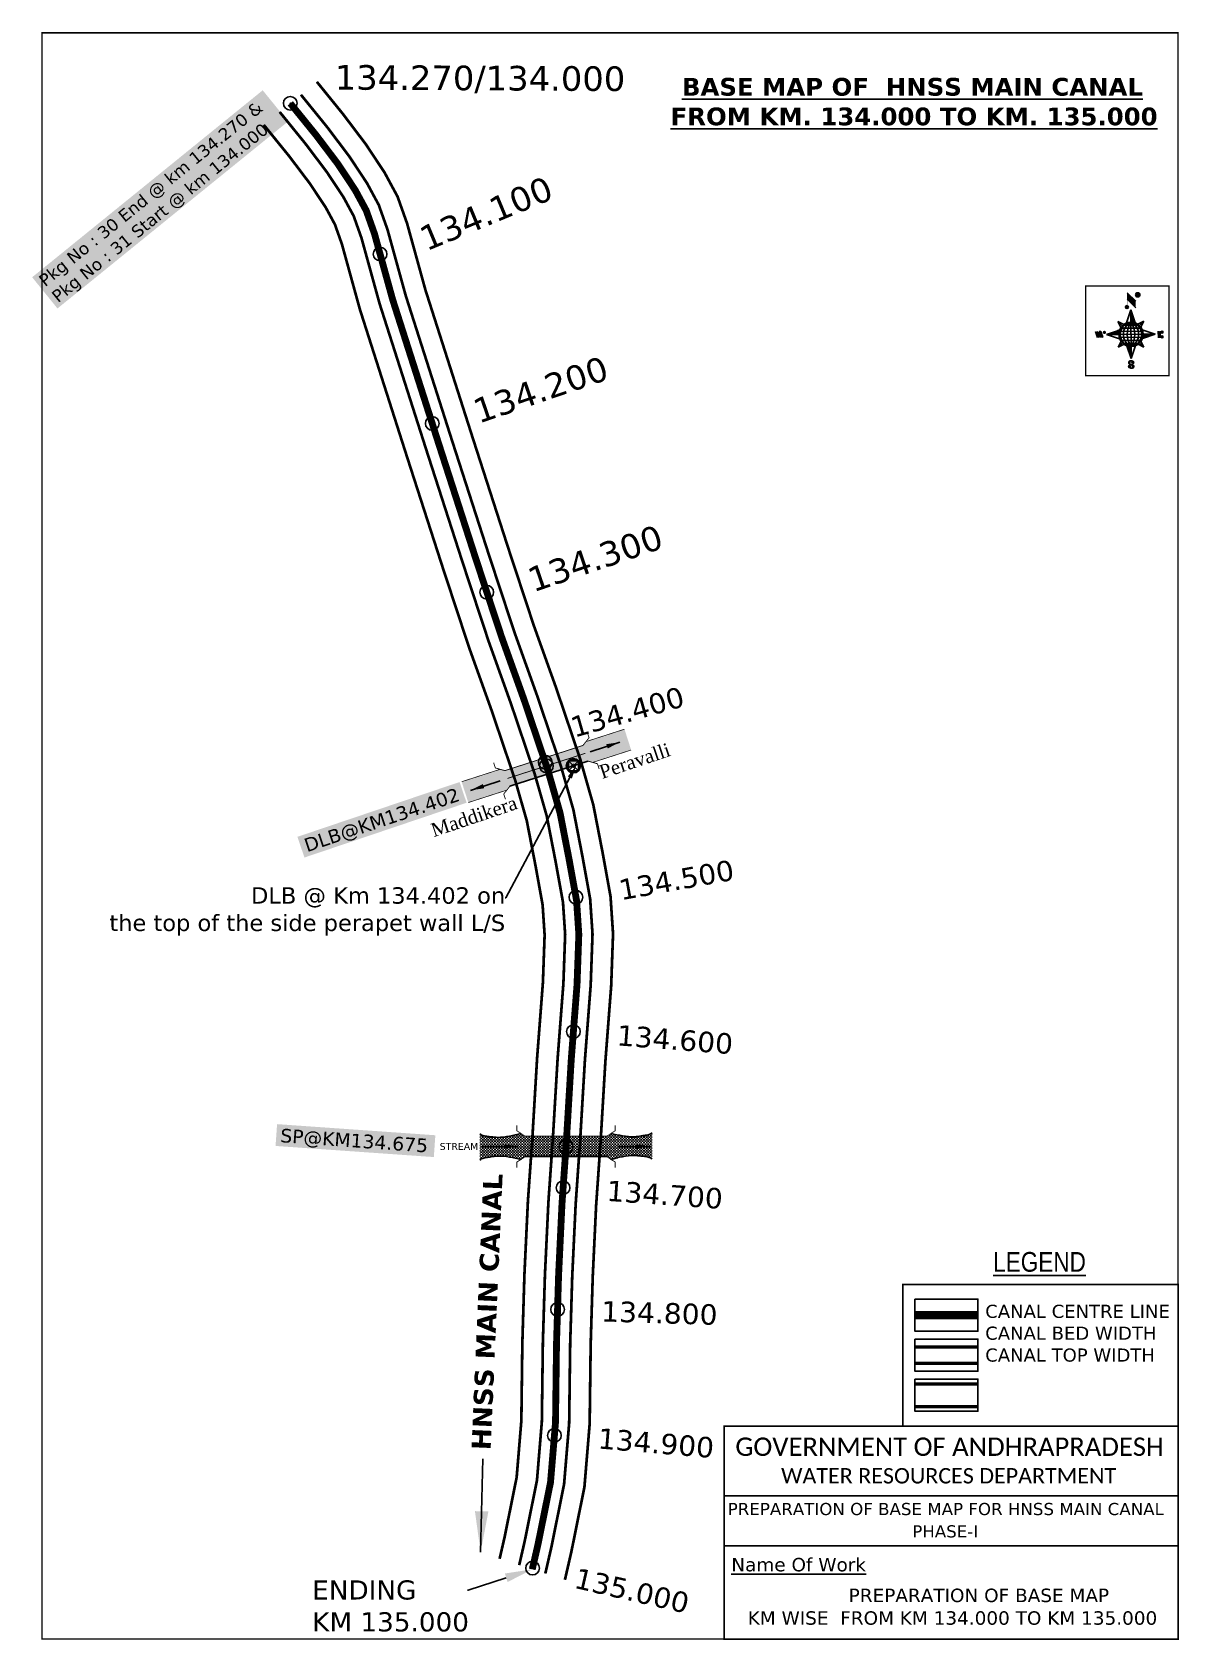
# Model space of a CAD drawing. Header units: inches. Extents: x 765613 to 766452, y 1690442 to 1691619.
import ezdxf
from ezdxf import colors
from ezdxf.entities.mleader import LeaderData, LeaderLine
from ezdxf.enums import TextEntityAlignment as Align
from ezdxf.math import Vec2, Vec3

# ---------------------------------------------------------------- set-up
doc = ezdxf.new("R2010")
doc.units = ezdxf.units.IN
doc.header["$MEASUREMENT"] = 0
doc.header["$PDMODE"] = 32
doc.header["$PDSIZE"] = 10
doc.linetypes.add('ACAD_ISO02W100', pattern=[15, 12, -3])
doc.linetypes.add('HIDDEN2', pattern=[0.1875, 0.125, -0.0625])
for name, color, linetype in [('AQUADUCT', 1, 'Continuous'), ('bord', 1, 'Continuous'), ('CANAL1', 1, 'Continuous'), ('CSMark', 72, 'Continuous'), ('DCBMS', 232, 'Continuous'), ('PAGE', 7, 'Continuous'), ('STRUCTURE', 5, 'Continuous'), ('TEXT', 7, 'Continuous')]:
    doc.layers.add(name, color=color, linetype=linetype)
doc.styles.add('ARIALN', font='ARIALN_1.TTF')
doc.styles.get("Standard").update_dxf_attribs({"font": 'verdana_0.ttf'})
doc.styles.add('style1', font='romantic_0.ttf')
doc.dimstyles.get("Standard").update_dxf_attribs({"dimtxt": 0.18, "dimasz": 0.18, "dimexe": 0.18, "dimexo": 0.0625, "dimgap": 0.09, "dimtad": 0, "dimtih": 1, "dimtoh": 1, "dimdec": 4, "dimzin": 0, "dimdsep": 46, "dimtxsty": 'Standard', "dimcen": 0.09, "dimadec": 0, "dimazin": 0, "dimtfac": 1, "dimtdec": 4, "dimtofl": 0, "dimtmove": 0, "dimatfit": 3, "dimfxl": 0, "dimtolj": 1, "dimtzin": 0, "dimarcsym": 0})
pattern_1 = [(267.2971131487395, (-8720374.9383359, 50637915.13839893), (10.53672553373347, -0.4974314379093613), [])]
pattern_2 = [(357.2971131487395, (-8720374.9383359, 50637915.13839893), (0.4974314379093601, 10.53672553373348), [])]

# ---------------------------------------------------------------- blocks, each defined once
blk = doc.blocks.new('DCBM')
at = {"layer": 'DCBMS'}
h = blk.add_hatch(color=132, dxfattribs=at)
h.paths.add_polyline_path([(3.687457429501048, 3.687457429477945, 0.4142135623749301), (-3.687457429501048, 3.687457429477945)])
h.paths.add_polyline_path([(3.687457429477945, 3.687457429501048), (3.687457429477945, -3.687457429501048, 0.1989123673804722), (5.214852307457477, 0, 0.1989123673804721)])
h.paths.add_polyline_path([(-3.687457429501048, -3.687457429477945, 0.4142135623749301), (3.687457429501048, -3.687457429477945)])
h.paths.add_polyline_path([(-3.687457429477945, 3.687457429501048, 0.1989123673804721), (-5.214852307457477, 0, 0.1989123673804721), (-3.687457429477945, -3.687457429501048)])
at = {"layer": 'DCBMS', "color": 0}
blk.add_lwpolyline([(-3.687457429477945, 3.687457429477945), (3.687457429477945, 3.687457429477945), (3.687457429477945, -3.687457429477945), (-3.687457429477945, -3.687457429477945)], close=True, dxfattribs=at)
for points in [[(-3.687457429477945, 3.687457429477945), (3.687457429477945, -3.687457429477945)], [(3.687457429477945, 3.687457429477945), (-3.687457429477945, -3.687457429477945)]]:
    blk.add_lwpolyline(points, dxfattribs=at)
for radius in [5.214852307457477, 1.048454338451847]:
    blk.add_circle((0, 0), radius, dxfattribs=at)
blk = doc.blocks.new('*X16')
at = {"color": 0, "linetype": 'Continuous'}
for p, q in [((6321.563175437702, 239.2074203663178), (6322.581924588794, 240.2261695174094)), ((6321.571094283617, 239.3921159075293), (6322.524536642279, 240.3455582661906)), ((6321.579013129532, 239.5768114487408), (6322.467148695763, 240.4649470149719)), ((6321.586931975447, 239.7615069899523), (6322.409760749248, 240.5843357637531)), ((6321.594850821361, 239.9462025311638), (6322.352372802732, 240.7037245125344)), ((6321.602769667276, 240.1308980723753), (6322.294984856217, 240.8231132613157)), ((6321.610688513191, 240.3155936135868), (6322.322610836808, 241.0275159372032)), ((6321.618607359106, 240.5002891547983), (6322.339575221931, 241.2212570176224)), ((6321.670405508729, 239.1378737420482), (6322.639312535309, 240.1067807686281)), ((6321.756101028845, 239.046792566867), (6322.694551492757, 239.9852430307802)), ((6321.767025283511, 240.8254837745006), (6322.356539607053, 241.4149980980416)), ((6321.841796548961, 238.9557113916858), (6322.784401525116, 239.8983163678416)), ((6321.927492069076, 238.8646302165046), (6322.874251557474, 239.8113897049031)), ((6322.013187589191, 238.7735490413234), (6322.964101589832, 239.7244630419646)), ((6322.075863133939, 241.3110983202248), (6322.373503992176, 241.6087391784607)), ((6322.098883109306, 238.6824678661422), (6323.053951622191, 239.637536379026)), ((6322.184578629423, 238.591386690961), (6323.143801654548, 239.5506097160875)), ((6322.270274149538, 238.5003055157798), (6323.233651686906, 239.463683053149)), ((6322.405772691616, 238.4590273625623), (6323.316199320379, 239.3694539913255)), ((6322.536564177177, 238.4130421528257), (6323.436926723143, 239.3134046987925)), ((6322.667355662737, 238.3670569430892), (6323.557654125907, 239.2573554062594)), ((6322.798147148297, 238.3210717333527), (6323.67838152867, 239.2013061137264)), ((6322.928938633857, 238.2750865236161), (6323.799108931434, 239.1452568211934)), ((6323.059730119417, 238.2291013138795), (6323.919836334197, 239.0892075286604)), ((6323.190521604977, 238.183116104143), (6324.040563736961, 239.0331582361274)), ((6323.334898284248, 238.1507160881169), (6324.161291139725, 238.9771089435944)), ((6323.500484499982, 238.1395256085544), (6324.282018542488, 238.9210596510615)), ((6323.666070715716, 238.1283351289918), (6324.389078986148, 238.8513433994243)), ((6323.83165693145, 238.1171446494292), (6324.558435473549, 238.8439231915289)), ((6324.097210919775, 238.2059219424567), (6324.727791960951, 238.8365029836336)), ((6324.341779298861, 238.2737136262468), (6324.897148448353, 238.8290827757383)), ((6324.586347677948, 238.341505310037), (6325.066504935754, 238.821662567843)), ((6324.830916057034, 238.4092969938271), (6325.235861423155, 238.8142423599477)), ((6325.075484436121, 238.4770886776172), (6325.405217910557, 238.8068221520524)), ((6325.401209342145, 238.6260368883443), (6325.574574397958, 238.7994019441571))]:
    blk.add_line(p, q, dxfattribs=at)
blk = doc.blocks.new('*X15')
at = {"color": 0, "linetype": 'Continuous'}
for p, q in [((6324.425409812192, 240.3018877878409), (6324.530098087213, 240.4065760628617)), ((6324.560821561592, 240.2605228419445), (6324.762767368324, 240.4624686486762)), ((6324.696233310992, 240.2191578960481), (6324.995436649435, 240.5183612344908)), ((6324.831645060392, 240.1777929501517), (6325.228105930546, 240.5742538203053)), ((6324.967056809793, 240.1364280042552), (6325.451206401633, 240.6205775960956)), ((6325.102468559193, 240.0950630583588), (6325.626700194168, 240.619294693334)), ((6325.231508829004, 240.0473266328736), (6325.802193986703, 240.6180117905725)), ((6325.335045025791, 239.9740861343645), (6325.976788801136, 240.6158299097086)), ((6325.438581222579, 239.9008456358553), (6326.100204563527, 240.5624689768027)), ((6325.542117419366, 239.8276051373462), (6326.223620325917, 240.5091080438968)), ((6325.645653616154, 239.754364638837), (6326.347036088308, 240.455747110991)), ((6325.749189812941, 239.6811241403279), (6326.470451850699, 240.4023861780851)), ((6325.852726009729, 239.6078836418188), (6326.593867613089, 240.3490252451792)), ((6325.951486090436, 239.5298670272285), (6326.71728337548, 240.2956643122733)), ((6326.036566250415, 239.4381704919113), (6326.840699137871, 240.2423033793674)), ((6326.121646410395, 239.346473956594), (6326.964114900262, 240.1889424464615)), ((6326.206726570374, 239.2547774212767), (6327.055858370612, 240.1039092215148)), ((6326.291806730354, 239.1630808859595), (6327.135785134496, 240.0070592901021)), ((6326.376886890333, 239.0713843506422), (6327.21571189838, 239.9102093586895)), ((6326.461967050313, 238.9796878153249), (6327.295638662264, 239.8133594272769)), ((6326.547047210292, 238.8879912800077), (6327.375565426148, 239.7165094958642)), ((6326.632127370272, 238.7962947446904), (6327.455492190032, 239.6196595644516)), ((6326.717207530251, 238.7045982093731), (6327.535418953916, 239.5228096330389)), ((6326.788410008449, 236.4777036487165), (6327.354219516036, 237.0435131563033)), ((6326.792225928501, 238.6028399123283), (6327.6153457178, 239.4259597016263)), ((6326.838137672734, 238.4719749612643), (6327.695272481684, 239.3291097702136)), ((6326.884049416966, 238.3411100102004), (6327.775199245568, 239.2322598388009)), ((6326.916746160023, 236.7828164955863), (6327.582476853365, 237.4485471889285)), ((6326.9299611612, 238.2102450591364), (6327.853734496604, 239.1340183945408)), ((6326.975872905432, 238.0793801080725), (6327.849127438164, 238.952634640804)), ((6327.003134980726, 237.9298654880686), (6327.844520379724, 238.7712508870673)), ((6327.012515933215, 237.7624697452613), (6327.839913321284, 238.5898671333306)), ((6327.021896885704, 237.5950740024541), (6327.835306262844, 238.4084833795939)), ((6327.031277838193, 237.4276782596467), (6327.830699204404, 238.2270996258572)), ((6327.040658790683, 237.2602825168395), (6327.826092145964, 238.0457158721205)), ((6327.045082311595, 237.087929342456), (6327.810734190693, 237.8535812215537))]:
    blk.add_line(p, q, dxfattribs=at)
blk = doc.blocks.new('H')
at = {"layer": 'bord', "extrusion": (0.0004278845142637609, 0.00479197890903182, 0.9999884268595202)}
h = blk.add_hatch(dxfattribs=at)
h.set_pattern_fill('LINE', color=8, scale=84.38768555040302, angle=-2.702886851260515, style=0)
h.set_pattern_definition(pattern_2)
h.paths.add_polyline_path([(-492.4668010775931, 785.5898788240738, -0.090992046448718), (-447.9625593584497, 775.2324968557805), (-486.4976985411486, 912.0312741750386)])
h = blk.add_hatch(dxfattribs=at)
h.set_pattern_fill('LINE', color=8, scale=84.38768555040302, angle=-92.70288685126052, style=0)
h.set_pattern_definition(pattern_1)
h.paths.add_polyline_path([(-624.8772989658173, 665.1175860036165, -0.09099204644210665), (-614.5199170010164, 709.6218277204316), (-751.3186943142209, 671.0866885515861)])
h = blk.add_hatch(dxfattribs=at)
h.set_pattern_fill('LINE', color=8, scale=84.38768555040302, angle=-2.702886851260515, style=0)
h.set_pattern_definition(pattern_2)
h.paths.add_polyline_path([(-504.4050061509479, 532.7070881242398, -0.090992046448718), (-548.909247870557, 543.064470092766), (-510.3741086877417, 406.2656927765347)])
h = blk.add_hatch(dxfattribs=at)
h.set_pattern_fill('LINE', color=8, scale=84.38768555040302, angle=-92.70288685126052, style=0)
h.set_pattern_definition(pattern_1)
h.paths.add_polyline_path([(-245.5531129193259, 647.210278397426), (-371.9945082624909, 653.17938094493, -0.09099204644878103), (-382.3518902289215, 608.6751392250881)])
at = {"layer": 'bord', "extrusion": (0.0004278845142637604, 0.00479197890903182, 0.9999884268595203)}
for p, q in [((-519.3860571105615, 1020.408509141766, -1216.824464901347), (-434.678793075087, 927.3084467682056, -1216.414571548796)), ((-516.2384251924814, 1087.08582315594, -1217.145331720205), (-431.5311611755169, 993.9857607749291, -1216.735438367611)), ((-538.2690597721958, 773.6536562892143, -1215.633927328097), (-487.0181812191731, 906.212239655666, -1216.291082326422)), ((-487.0181812191731, 906.212239655666, -1216.291082326422), (-492.9870239489828, 779.7722960542887, -1215.682623766277)), ((-487.0181812191731, 906.212239655666, -1216.291082326422), (-448.4827650671941, 769.4150330077391, -1215.652034309381)), ((-864.6667208376457, 700.9117660832126, -1215.145683569252), (-846.8602190883248, 637.7003116968554, -1214.850391321915)), ((-846.885899517627, 700.0723706756253, -1215.149269383754), (-829.079397758178, 636.8609162860084, -1214.853977136408)), ((-829.1050781964441, 699.2329752675723, -1215.152855198257), (-811.2985764592304, 636.0215208844747, -1214.857562950931)), ((-829.1050781964441, 699.2329752675723, -1215.152855198257), (-811.3242568973801, 698.393579858588, -1215.156441012743)), ((-811.3242568973801, 698.393579858588, -1215.156441012743), (-793.5177551378147, 635.1821254740935, -1214.861148765422)), ((-751.8386587080895, 665.2704204607289, -1215.023166955395), (-615.0399729244527, 703.8051171880215, -1215.266361263119)), ((-626.736305744329, 793.7732813858893, -1215.692487060367), (-566.811349663476, 760.1895317081362, -1215.557193835181)), ((-626.736305744329, 793.7732813858893, -1215.692487060367), (-584.1428260545363, 746.9596384149045, -1215.486379775655)), ((-598.946746484784, 730.9517588270828, -1215.4033350249), (-626.736305744329, 793.7732813858893, -1215.692487060367)), ((-421.3357812265749, 753.3219341966324, -1215.586531535218), (-358.5136001041974, 781.1110481221694, -1215.746578873753)), ((-358.5136001041974, 781.1110481221694, -1215.746578873753), (-405.3276889660046, 738.5181495659053, -1215.522440984547)), ((-358.5136001041974, 781.1110481221694, -1215.746578873753), (-392.0976094479556, 721.1868434431963, -1215.445049781629)), ((-378.6332729603746, 692.6448510554619, -1215.314036820931), (-246.0730746499612, 641.3942844460253, -1215.12516345687)), ((-213.4791469212505, 669.2951450282708, -1215.272811938016), (-216.710715676134, 600.8397693103179, -1214.943388670676)), ((-751.8386587080895, 665.2704204607289, -1215.023166955395), (-625.3972626964678, 659.3013864478562, -1215.048666080719)), ((-619.2784603905748, 614.0198538512923, -1214.834293591338), (-751.8386587080895, 665.2704204607289, -1215.023166955395)), ((-639.398133254319, 525.5536567845847, -1214.401751538512), (-605.8141239105607, 585.4778614635579, -1214.703280630637)), ((-639.398133254319, 525.5536567845847, -1214.401751538512), (-592.5840443923953, 568.1465553403832, -1214.625889427719)), ((-576.5759521321743, 553.3427707091905, -1214.561798877043), (-639.398133254319, 525.5536567845847, -1214.401751538512)), ((-510.8935521394596, 400.4524652508553, -1213.857248085843), (-549.4289682914387, 537.2496718976181, -1214.496296102879)), ((-459.6426735860878, 533.0110486173071, -1214.514403084168), (-510.8935521394596, 400.4524652508553, -1213.857248085843)), ((-504.9247094094171, 526.8924088519998, -1214.465706645989), (-510.8935521394596, 400.4524652508553, -1213.857248085843)), ((-371.1754276144202, 512.8914235194679, -1214.455843351893), (-431.1003836950404, 546.475173198618, -1214.591136577086)), ((-371.1754276144202, 512.8914235194679, -1214.455843351893), (-413.7689073036308, 559.7050664918497, -1214.661950636613)), ((-398.9649868734996, 575.7129460782744, -1214.74499538736), (-371.1754276144202, 512.8914235194679, -1214.455843351893)), ((-246.0730746499612, 641.3942844460253, -1215.12516345687), (-382.8717604242847, 602.859587718267, -1214.881969149149)), ((-372.5144706616993, 647.363318458898, -1215.099664331546), (-246.0730746499612, 641.3942844460253, -1215.12516345687)), ((-197.1518122339039, 599.9164343632292, -1214.947333066632), (-193.9202434780891, 668.3718100786209, -1215.276756333961))]:
    blk.add_line(p, q, dxfattribs=at)
at = {"layer": 'bord', "color": 8, "linetype": 'ByBlock', "extrusion": (0.0004278845142637604, 0.00479197890903182, 0.9999884268595203)}
for p, q in [((-375.037429585529, 679.1629559395369, -1215.250969739694), (-619.8901498829364, 690.7217333998997, -1215.201589898729)), ((-386.4701403837535, 711.3830894059502, -1215.400477790083), (-605.4730712235323, 721.7215742594562, -1215.35631111762)), ((-410.8462962137419, 744.2142448802479, -1215.547375515144), (-578.1125475389999, 752.110393114388, -1215.51364266185)), ((-492.9872379411827, 779.772306161467, -1215.682623723144), (-504.9247094094171, 526.8924088519998, -1214.465706645989)), ((-372.5145726100891, 647.3634304928128, -1215.099664824794), (-625.3973747401615, 659.3012845208868, -1215.048665544341)), ((-378.0217974673142, 615.9429816137999, -1214.946740470406), (-622.87451776542, 627.5017590741627, -1214.897360629442)), ((-392.4388761268347, 584.9431407540105, -1214.792019251512), (-611.441806967312, 595.2816256079823, -1214.747852579053)), ((-419.7993998112506, 554.5543218990788, -1214.634687707282), (-587.06565113744, 562.4504701336846, -1214.600954853988))]:
    blk.add_line(p, q, dxfattribs=at)
at = {"layer": 'bord', "extrusion": (0.0004278845142637604, 0.00479197890903182, 0.9999884268595203)}
for points, const_width, elevation in [([(-522.0131121619479, 959.550775259228), (-515.7175743466119, 1092.906934415961)], 1.60540055982536, -1212.142843617219), ([(-434.158262363472, 933.1277235058805), (-427.8627245295095, 1066.483882669366)], 1.60540055982536, -1212.142843617219), ([(-870.0736340994383, 707.00824508073), (-846.3658724653925, 705.889038352192)], 0.6421602239301444, -1212.142843617219), ([(-828.5594987093612, 642.676858191162), (-820.953748198869, 677.9586989512691)], 0.6421602239301444, -1212.142843617223), ([(-792.9978562549747, 640.9980480956772), (-781.589230506466, 693.9208092413096)], 0.6421602239301444, -1212.142843617218), ([(-222.7385766651839, 675.5731321041832), (-173.8413183107752, 673.2647682324088)], 0.7063762463231584, -1212.142843617221), ([(-828.5594987093612, 642.6768581911618), (-855.2307305332708, 643.935965762368)], 0.6421602239301444, -1212.142843617219), ([(-810.7786774830411, 641.8374531447001), (-784.1074456587239, 640.5783455765209)], 0.6421602239301444, -1212.142843617222), ([(-177.0730277270245, 604.8086065300355), (-225.9702860934822, 607.1169704015771)], 0.7063762463231584, -1212.142843617222), ([(-194.785239975681, 644.8497587676384), (-185.0057882997701, 644.3880859934699)], 0.7063762463231584, -1212.14284361722)]:
    blk.add_lwpolyline(points, dxfattribs=dict(at, const_width=const_width, elevation=elevation))
for points, const_width, elevation in [([(-413.6616245851993, 1073.140134249887, 1), (-397.6117714248124, 1057.729118476532, 1)], 22.25077962579039, -1212.14284361722), ([(-530.3419430367337, 949.5474510251247, 1), (-519.6420409089901, 939.2734405104861, 1)], 14.83385308386026, -1212.142843617223), ([(-775.9087905502321, 696.5833098740303, 1), (-769.4888492682775, 690.418903565154, 1)], 8.900311850316152, -1212.142843617216), ([(-180.1423226412179, 617.9784816729323, 1), (-173.0803872516442, 611.1976347345654, 1)], 9.790343035347762, -1212.142843617219), ([(-177.8339587833615, 666.8757400336997, 1), (-170.7720233739972, 660.0948930920731, 1)], 9.790343035347762, -1212.142843617223), ([(-489.8397168474219, 361.7280028313068, 1), (-498.0671858660056, 369.1142257457323, 1)], 11.05656073458609, -1212.142843617215), ([(-525.1949096693778, 321.5505605205689, 1), (-533.4223786795214, 328.9367834347616, 1)], 11.05656073458609, -1212.142843617218)]:
    blk.add_lwpolyline(points, format="xyb", close=True, dxfattribs=dict(at, const_width=const_width, elevation=elevation))
for points, elevation in [([(-537.0436544864716, 317.3909783906986), (-530.686771839954, 310.4778530870033), (-519.7848077441001, 306.8033377354246), (-504.8555995545785, 306.8996049665207), (-493.8614930827366, 309.9751672386152), (-486.3299612487816, 317.6739007300386), (-486.5193926708707, 325.7780890813514), (-490.6180678635317, 333.2605072774198), (-493.5031616341619, 336.2254691210802), (-502.816804350885, 340.8534958871466), (-522.4580017436219, 347.2728260433129), (-530.4257294404489, 351.5824209563287), (-533.6858260648524, 354.5525017987891), (-537.4013079778782, 362.629807892173), (-536.9549017110166, 373.3508360361672), (-530.0284934418471, 380.6827556172281), (-520.0052991440441, 384.0716307398478), (-503.5000552259427, 384.2213990291513), (-492.5323047870551, 379.8708521119993), (-487.1463343054379, 373.2710396641844)], -1212.142843617219), ([(-522.4539065143929, 347.5728294925347), (-526.1949835211592, 353.7751140225195), (-527.7518298353394, 360.6227161141025), (-527.9156661629893, 370.6019260344024), (-525.8991041315983, 375.4503632916039), (-521.3202371541029, 381.1640017041664), (-514.5251386848048, 384.3718976443916)], -1212.142843617221), ([(-504.8555995545785, 306.8996049665207), (-499.0047943263154, 312.3708361831504), (-496.9585419834797, 319.3942984564654), (-497.4612851235933, 326.5275708001649), (-501.2415295758961, 335.3559093211365), (-509.2361390522836, 343.1915685721062)], -1212.142843617219)]:
    blk.add_lwpolyline(points, dxfattribs=dict(at, elevation=elevation))
for centre, radius in [((-405.6366979898718, 1065.434626361347, -1212.142843617228), 22.25077962579068), ((-524.9919919744626, 944.4104457636145, -1212.142843617225), 14.83385308386045), ((-772.6988199003781, 693.5011067149355, -1212.142843617225), 8.900311850316273), ((-498.4359036135794, 659.1484834742021, -1212.142843617229), 126.5822129822759), ((-176.6113549475952, 614.5880582008385, -1212.142843617227), 9.7903430353479), ((-174.3029910778062, 663.4853165630027, -1212.142843617225), 9.7903430353479), ((-493.9534513636986, 365.4211142832808, -1212.142843617226), 11.05656073458623), ((-529.3086441806488, 325.2436719765011, -1212.142843617227), 11.05656073458623)]:
    blk.add_circle(centre, radius, dxfattribs=at)
at = {"layer": 'bord', "color": 8, "linetype": 'ByBlock', "extrusion": (0.0004278845142637604, 0.00479197890903182, 0.9999884268595203)}
for centre, radius, start, end in [((-481.5018944916621, 658.3490694805806, -1212.142843617225), 127.7124113124745, 94.925359787212, 259.6690604518324), ((-436.7958279077627, 656.2386032006533, -1212.142843617224), 140.8227119427793, 113.2864437035868, 241.3079765329169), ((-315.8862391595549, 650.5307512261786, -1212.142843617227), 222.3100112361417, 142.5891607921548, 212.0052594442485), ((-560.0761933124097, 662.0583738566748, -1212.142843617224), 140.8227119427793, 293.2864437035868, 61.30797653291689), ((-680.9857820597445, 667.7662258302183, -1212.142843617228), 222.3100112361417, 322.5891607921548, 32.00525944424854), ((-515.3701267285685, 659.9479075753505, -1212.142843617227), 127.7124113124745, 274.925359787212, 79.66906045183244)]:
    blk.add_arc(centre, radius, start, end, dxfattribs=at)
at = {"layer": 'bord', "extrusion": (0.0004278845142637604, 0.00479197890903182, 0.9999884268595203)}
for points in [[(-515.7175743148887, 1092.906934417125, -1212.142843617227), (-431.0104934413977, 999.8058030862261, -1212.142843617227), (-518.8653432401063, 1026.22885483189, -1212.142843617227), (-434.1582623484545, 933.1277235084416, -1212.142843617227)], [(-864.1466936911305, 706.7284433981881, -1212.142843617225), (-846.3658724649268, 705.889038353589, -1212.142843617225), (-846.34031992468, 643.5162632348297, -1212.142843617225), (-828.5594986876497, 642.6768581867381, -1212.142843617225)], [(-828.5850512369768, 705.049633307593, -1212.142843617229), (-810.804230031204, 704.2102282608984, -1212.142843617229), (-810.778677482168, 641.8374531481927, -1212.142843617229), (-792.9978562541016, 640.9980480994025, -1212.142843617229)], [(-193.4002216503151, 674.1881137788835, -1212.142843617225), (-196.6319310673212, 605.7319520774413, -1212.142843617225), (-212.9591249906118, 675.1114593302475, -1212.142843617225), (-216.1908344065701, 606.6552976257785, -1212.142843617225)]]:
    blk.add_solid(points, dxfattribs=at)
at = {"layer": 'bord', "extrusion": (0.0004278845142637604, 0.00479197890903182, 0.9999884268595203), "xscale": 7.977342409717546, "yscale": 7.977342408231451, "zscale": 7.977342408476333, "rotation": 138.0840426661453}
for name, p in [('*X15', (38300.50170925955, -31929.38484708802, -1212.14284361722)), ('*X16', (38314.39702652739, -31950.87734303279, -1212.142843617221))]:
    blk.add_blockref(name, p, dxfattribs=at)
blk = doc.blocks.new('DLB')
at = {"layer": 'STRUCTURE'}
h = blk.add_hatch(dxfattribs=at)
h.set_pattern_fill('DOTS', color=6, scale=20, angle=320.3722479339738, style=0)
h.set_pattern_definition([(320.3722479339738, (0, 0), (1.278624159801223, 0.5641323053793466), [0, -1.25])])
h.paths.add_polyline_path([(769699.5186717048, 1706950.029055974), (769699.5186717046, 1706934.029055974), (769729.1055765297, 1706934.029055974), (769732.1055765297, 1706936.029055974), (769792.1055765297, 1706936.029055973), (769795.1055765297, 1706934.029055973), (769824.6924813552, 1706934.029055973), (769824.6924813552, 1706950.029055973), (769795.10557653, 1706950.029055973), (769792.10557653, 1706948.029055973), (769732.10557653, 1706948.029055974), (769729.10557653, 1706950.029055974)])
at = {"layer": 'STRUCTURE', "color": 6, "linetype": 'ACAD_ISO02W100', "ltscale": 0.5, "const_width": 0.5}
for points in [[(769699.5186717048, 1706950.029055974), (769729.10557653, 1706950.029055974)], [(769795.10557653, 1706950.029055973), (769824.6924813552, 1706950.029055973)], [(769699.5186717046, 1706934.029055974), (769729.10557653, 1706934.029055974)], [(769795.1055765297, 1706934.029055973), (769824.6924813552, 1706934.029055973)]]:
    blk.add_lwpolyline(points, dxfattribs=at)
at = {"layer": 'STRUCTURE', "color": 6, "const_width": 0.6280741461245082}
for points in [[(769726.10557653, 1706956.029055974), (769726.10557653, 1706952.029055974), (769732.10557653, 1706948.029055974), (769792.10557653, 1706948.029055973), (769798.10557653, 1706952.029055973), (769798.10557653, 1706956.029055973)], [(769732.1055765299, 1706942.029055974), (769792.1055765299, 1706942.029055973)], [(769726.1055765297, 1706928.029055974), (769726.1055765297, 1706932.029055974), (769732.1055765297, 1706936.029055974), (769792.1055765297, 1706936.029055973), (769798.1055765297, 1706932.029055973), (769798.1055765297, 1706928.029055973)]]:
    blk.add_lwpolyline(points, dxfattribs=at)
at = {"layer": 'STRUCTURE', "color": 6}
blk.add_lwpolyline([(769732.1055765297, 1706936.029055974), (769792.1055765297, 1706936.029055973)], dxfattribs=at)
blk.add_lwpolyline([(769732.1055765297, 1706936.029055974), (769792.1055765297, 1706936.029055973)], dxfattribs=at)
at = {"layer": 'STRUCTURE', "color": 0}
blk.add_circle((769762.1055765299, 1706942.029055974), 1.799120590556413, dxfattribs=at)
for points in [[(769703.7546974146, 1706942.029055974), (769726.6638708343, 1706942.029055974)], [(769818.6333223742, 1706942.029055973), (769795.7241489545, 1706942.029055973)]]:
    blk.add_leader(points, dimstyle='Standard', override={"dimasz": 10, "dimgap": 0.09, "dimtad": 0}, dxfattribs=at)
blk = doc.blocks.new('SP')
at = {"layer": 'STRUCTURE'}
h = blk.add_hatch(dxfattribs=at)
h.set_pattern_fill('DASH', color=256, scale=8, style=0)
h.set_pattern_definition([(0, (0, 0), (1, 1), [1, -1])])
edge = h.paths.add_edge_path()
edge.add_spline(control_points=[(769825.6998846318, 1706742.149716115), (769825.2538849328, 1706741.843835173), (769823.8040903579, 1706740.84951941), (769820.9116115965, 1706740.271124796), (769817.0237254978, 1706739.724816793), (769811.4058651323, 1706738.909695662), (769803.9999883493, 1706739.727929385), (769798.3893081942, 1706740.999362314), (769795.6105873373, 1706741.629046613)], knot_values=[0, 0, 0, 0, 1.613557225511201, 5.245130249365884, 8.62497580946186, 13.47012412667009, 22.1902159530602, 30.74637742218671, 30.74637742218671, 30.74637742218671, 30.74637742218671], degree=3, periodic=0)
edge.add_line((769795.6105873375, 1706741.629046612), (769792.6105873379, 1706739.629046612))
edge.add_line((769792.6105873379, 1706739.629046612), (769732.6105873376, 1706739.629046612))
edge.add_line((769732.6105873376, 1706739.629046612), (769729.6105873374, 1706741.629046612))
edge.add_spline(control_points=[(769729.6105873374, 1706741.629046612), (769726.8509375289, 1706740.920438928), (769721.2787648587, 1706739.489647107), (769713.899210699, 1706738.460716713), (769708.2604048095, 1706739.11542709), (769704.3585304887, 1706739.550728751), (769701.4507450095, 1706740.04646792), (769699.9732063155, 1706740.999068337), (769699.5186717048, 1706741.292116404)], knot_values=[0, 0, 0, 0, 8.556161469055684, 17.27625329548356, 22.12140161274031, 25.50124717275726, 29.13282019658805, 30.74637742212953, 30.74637742212953, 30.74637742212953, 30.74637742212953], degree=3, periodic=0)
edge.add_line((769699.5186717048, 1706741.292116404), (769699.5186717048, 1706722.106659352))
edge.add_spline(control_points=[(769699.5212900428, 1706722.10837711), (769699.9672897417, 1706722.414258052), (769701.4170843166, 1706723.408573815), (769704.3095630779, 1706723.986968429), (769708.1974491772, 1706724.533276432), (769713.8153095418, 1706725.348397563), (769721.2211863253, 1706724.530163841), (769726.8318664806, 1706723.258730911), (769729.6105873373, 1706722.629046612)], knot_values=[0, 0, 0, 0, 1.613557225511201, 5.245130249365884, 8.62497580946186, 13.47012412667009, 22.1902159530602, 30.74637742218671, 30.74637742218671, 30.74637742218671, 30.74637742218671], degree=3, periodic=0)
edge.add_line((769729.610587337, 1706722.629046612), (769732.6105873372, 1706724.629046612))
edge.add_line((769732.6105873372, 1706724.629046612), (769792.6105873372, 1706724.629046612))
edge.add_line((769792.6105873372, 1706724.629046612), (769795.6105873372, 1706722.629046612))
edge.add_spline(control_points=[(769795.6105873372, 1706722.629046612), (769798.3702371457, 1706723.337654297), (769803.9424098157, 1706724.768446117), (769811.3219639753, 1706725.797376512), (769816.9607698652, 1706725.142666135), (769820.8626441859, 1706724.707364474), (769823.7704296648, 1706724.211625304), (769825.247968359, 1706723.259024888), (769825.7025029698, 1706722.965976821)], knot_values=[0, 0, 0, 0, 8.556161469055684, 17.27625329548356, 22.12140161274031, 25.50124717275726, 29.13282019658805, 30.74637742212953, 30.74637742212953, 30.74637742212953, 30.74637742212953], degree=3, periodic=0)
edge.add_line((769825.7025029698, 1706722.965976821), (769825.6998846318, 1706742.149716115))
h.paths.add_polyline_path([(769764.1611842603, 1706732.129046612, -1), (769761.0599904143, 1706732.129046612, -1)], flags=0)
h.paths.add_polyline_path([(769761.0599904143, 1706732.129046612, 1), (769764.1611842603, 1706732.129046612, 1)], flags=16)
at = {"layer": 'STRUCTURE', "const_width": 0.6280741461245082}
for points in [[(769726.6105873373, 1706747.629046612), (769726.6105873373, 1706743.629046612), (769732.6105873373, 1706739.629046612), (769792.6105873373, 1706739.629046612), (769798.6105873373, 1706743.629046612), (769798.6105873373, 1706747.629046612)], [(769726.6105873373, 1706716.629046612), (769726.6105873373, 1706720.629046612), (769732.6105873373, 1706724.629046612), (769792.6105873373, 1706724.629046612), (769798.6105873373, 1706720.629046612), (769798.6105873373, 1706716.629046612)]]:
    blk.add_lwpolyline(points, dxfattribs=at)
at = {"layer": 'STRUCTURE', "color": 3}
blk.add_lwpolyline([(769732.6105873373, 1706724.629046612), (769792.6105873373, 1706724.629046612)], dxfattribs=at)
blk.add_lwpolyline([(769732.6105873373, 1706724.629046612), (769792.6105873373, 1706724.629046612)], dxfattribs=at)
at = {"layer": 'STRUCTURE', "color": 0}
blk.add_circle((769762.6105873373, 1706732.129046612), 1.550596922985278, dxfattribs=at)
at = {"layer": 'STRUCTURE'}
for points in [[(769699.5186717048, 1706741.292116404), (769700.9097938648, 1706740.474592058), (769704.4282628357, 1706739.575315278), (769707.783299273, 1706739.166553105), (769712.611174137, 1706738.757790932), (769721.284772164, 1706739.657067712), (769729.6105873374, 1706741.629046612)], [(769825.6998846318, 1706742.149716115), (769824.3326225362, 1706741.292883995), (769820.8412069769, 1706740.29371433), (769817.4991804758, 1706739.789517071), (769812.6849136075, 1706739.243351586), (769803.9892128682, 1706739.89511083), (769795.6105873373, 1706741.629046613)], [(769699.5212900428, 1706722.10837711), (769700.8885521383, 1706722.96520923), (769704.3799676977, 1706723.964378895), (769707.7219941987, 1706724.468576154), (769712.536261067, 1706725.014741639), (769721.2319618064, 1706724.362982395), (769729.6105873373, 1706722.629046612)], [(769825.7025029698, 1706722.965976821), (769824.3113808098, 1706723.783501166), (769820.7929118389, 1706724.682777947), (769817.4378754016, 1706725.09154012), (769812.6100005376, 1706725.500302293), (769803.9364025106, 1706724.601025512), (769795.6105873372, 1706722.629046612)]]:
    blk.add_spline(points, degree=3, dxfattribs=at)
at = {"layer": 'STRUCTURE', "color": 0}
blk.add_text('STREAM', height=5, dxfattribs=at).set_placement((769684.2926106098, 1706732.094091512), align=Align.MIDDLE_CENTER)
for points in [[(769727.4360020272, 1706732.129046612), (769700.7611537643, 1706732.129046612)], [(769824.3666876926, 1706732.129046612), (769800.5131945858, 1706732.129046612)]]:
    blk.add_leader(points, dimstyle='Standard', override={"dimasz": 10, "dimgap": 0.09, "dimtad": 0}, dxfattribs=at)

msp = doc.modelspace()

# ---------------------------------------------------------------- linework, layer by layer
at = {"color": 3}
for p in [(765988.214279248, 1691084.349422065), (766010.7194721324, 1690985.609657613), (766008.8571260867, 1690887.232181409), (766001.3337933959, 1690773.053284324), (765997.263, 1690684.004), (765994.9764675366, 1690591.83101416), (765978.9707770123, 1690494.717215254)]:
    msp.add_point(p, dxfattribs=at)
at = {"layer": 'CANAL1', "color": 200, "const_width": 2}
for points in [[(765821.1496298577, 1691582.243159998), (765840.3122784568, 1691558.616904625), (765856.9782886103, 1691536.564050618), (765870.6529229425, 1691515.931880174), (765880.2073224713, 1691498.249339794), (765887.2057188564, 1691478.512289314), (765900.6065226421, 1691429.936391356), (765934.7246780294, 1691323.150078225), (765961.1200847198, 1691241.30644159), (765979.9117952222, 1691184.319357573), (765996.2531993529, 1691138.664836138), (766011.3364918542, 1691094.016632924)], [(765782.3168484877, 1691550.746888932), (765800.9393027268, 1691527.78665683), (765816.1557113898, 1691507.651949382), (765827.7330770574, 1691490.184119827), (765834.3766775287, 1691477.888660206), (765839.4822811435, 1691463.489710685), (765852.673477358, 1691415.673608644), (765887.1173219706, 1691307.867921775), (765913.5839152803, 1691225.80355841), (765932.6242047776, 1691168.062642427), (765949.0268006471, 1691122.237163862), (765963.9665487513, 1691078.013867837)], [(765968.6547238486, 1691218.457158497), (765979.9117952224, 1691184.319357572), (765996.2531993528, 1691138.664836138), (766012.7945636379, 1691089.700580226), (766013.9869478603, 1691086.170991904), (766023.416722532, 1691053.199369518), (766030.2380957375, 1691018.124829952), (766036.0290900127, 1690986.145135696), (766037.8620381675, 1690958.805045131), (766036.4815263322, 1690920.322753213), (766032.2399471302, 1690865.286780173), (766028.7600045606, 1690806.731878513), (766025.4953251978, 1690760.234869599), (766023.0028712072, 1690707.882438739), (766021.5001404133, 1690658.609521653), (766020.7547792308, 1690600.158843855), (766016.9126037677, 1690553.92849146), (766007.4067758486, 1690506.836628258), (766002.6464718075, 1690486.118329063)], [(765920.4879099812, 1691204.866745552), (765932.6242047774, 1691168.062642428), (765949.0268006473, 1691122.237163862), (765965.4246205351, 1691073.697815139), (765966.2390521397, 1691071.287008096), (765974.749277468, 1691041.530630482), (765981.0959042625, 1691008.897170048), (765986.3289099874, 1690979.998864304), (765987.8019618326, 1690958.026954869), (765986.5504736677, 1690923.141246787), (765982.3540528698, 1690868.691219827), (765978.8639954395, 1690809.966121487), (765975.5786748022, 1690763.175130401), (765973.0391287927, 1690709.833561261), (765971.5098595867, 1690659.690478347), (765970.781220769, 1690602.551156145), (765967.3253962324, 1690560.96950854), (765958.5272241515, 1690517.383371742), (765954.8719325622, 1690501.474424721)]]:
    msp.add_lwpolyline(points, dxfattribs=at)
at = {"layer": 'CANAL1', "color": 1, "linetype": 'HIDDEN2', "ltscale": 100, "const_width": 5}
for points in [[(765801.7332391727, 1691566.495024465), (765820.6257905917, 1691543.201780727), (765836.567, 1691522.108), (765849.193, 1691503.058), (765857.292, 1691488.069), (765863.344, 1691471.001), (765876.64, 1691422.805), (765910.921, 1691315.509), (765937.3520000001, 1691233.555), (765956.2679999999, 1691176.191), (765972.64, 1691130.451), (765987.6515203028, 1691086.015250381)], [(765944.5713169149, 1691211.661952025), (765956.2679999999, 1691176.191), (765972.64, 1691130.451), (765989.1095920865, 1691081.699197682), (765990.113, 1691078.729), (765999.083, 1691047.365), (766005.667, 1691013.511), (766011.179, 1690983.072), (766012.832, 1690958.416), (766011.516, 1690921.732), (766007.297, 1690866.989), (766003.812, 1690808.349), (766000.537, 1690761.705), (765998.021, 1690708.858), (765996.505, 1690659.15), (765995.7679999999, 1690601.355), (765992.1190000001, 1690557.449), (765982.9670000001, 1690512.11), (765978.7592021849, 1690493.796376892)]]:
    msp.add_lwpolyline(points, dxfattribs=at)
at = {"layer": 'CANAL1', "color": 5, "const_width": 2}
for points in [[(765809.4997954468, 1691572.794278678), (765828.5003857377, 1691549.367830287), (765844.7315154441, 1691527.890420247), (765857.776969177, 1691508.20755207), (765866.4581289885, 1691492.141135918), (765872.8886875426, 1691474.005515726), (765886.2266090568, 1691425.657556542), (765920.4424712118, 1691318.56543129), (765946.859233888, 1691236.655576636), (765965.7255180888, 1691179.442343029), (765982.0852797412, 1691133.736534455), (765997.1255089233, 1691089.215803398)], [(765793.9666828987, 1691560.195770252), (765812.7511954457, 1691537.035731168), (765828.402484556, 1691516.325579753), (765840.609030823, 1691497.908447931), (765848.1258710115, 1691483.996864083), (765853.7993124574, 1691467.996484274), (765867.0533909432, 1691419.952443458), (765901.3995287882, 1691312.45256871), (765927.8447661122, 1691230.454423364), (765946.8104819111, 1691172.939656971), (765963.1947202588, 1691127.165465545), (765978.1775316822, 1691082.814697363)], [(765988.3141100339, 1690490.725157761), (765992.7429103398, 1690510.000651305), (766002.0364415069, 1690556.040796583), (766005.7627116924, 1690600.876537543), (766006.5030561654, 1690658.933808663), (766008.013748483, 1690708.467775501), (766010.5203300789, 1690761.116947838), (766013.7912018247, 1690807.702151413), (766017.2741788523, 1690866.308112072), (766021.5022105331, 1690921.168301288), (766022.8440152671, 1690958.571618051), (766021.1190360051, 1690984.301254278), (766015.4954382937, 1691015.356531988), (766008.8164890128, 1691049.698747807), (765999.6625791449, 1691081.705796759), (765998.5835807071, 1691084.8997507), (765982.0852797417, 1691133.736534453), (765965.7255180911, 1691179.442343022), (765954.2046796884, 1691214.380034614)], [(765934.9379541413, 1691208.943869435), (765946.8104819087, 1691172.939656977), (765963.1947202598, 1691127.165465543), (765979.635603466, 1691078.498644665), (765980.5634208556, 1691075.75220324), (765989.3495109872, 1691045.031252193), (765995.8385617064, 1691011.665468012), (766001.2389639949, 1690981.842745722), (766002.819984733, 1690958.260381949), (766001.5297894668, 1690922.295698712), (765997.3198211477, 1690867.669887928), (765993.8327981754, 1690808.995848587), (765990.5536699211, 1690762.293052163), (765988.0282515169, 1690709.248224499), (765986.5069438346, 1690659.366191336), (765985.7732883075, 1690601.833462457), (765982.2015584932, 1690558.857203417), (765973.1910896603, 1690514.219348695), (765969.2042943358, 1690496.867596024)]]:
    msp.add_lwpolyline(points, dxfattribs=at)
at = {"layer": 'CANAL1', "color": 1, "linetype": 'HIDDEN2', "ltscale": 100, "const_width": 6, "elevation": -0.3553708883178652}
msp.add_lwpolyline([(766304.7484788349, 1690679.815751827), (766258.7146419418, 1690679.815751827)], dxfattribs=at)
at = {"layer": 'CANAL1', "color": 5, "const_width": 2.4, "elevation": -0.3553708883178652}
for points in [[(766304.7484788349, 1690656.549273544), (766258.7146419418, 1690656.549273544)], [(766304.7484788349, 1690644.549273544), (766258.7146419418, 1690644.549273544)]]:
    msp.add_lwpolyline(points, dxfattribs=at)
at = {"layer": 'CANAL1', "color": 200, "const_width": 2.4, "elevation": -0.3553708883178652}
for points in [[(766304.7484788349, 1690629.332755362), (766258.7146419418, 1690629.332755362)], [(766304.7484788349, 1690612.845380758), (766258.7146419418, 1690612.845380758)]]:
    msp.add_lwpolyline(points, dxfattribs=at)
at = {"layer": 'CSMark', "color": 3}
for p in [(765801.7332391727, 1691566.495024465), (765867.4175832116, 1691456.234873611), (765905.5743041768, 1691332.243607364), (765945.5166589281, 1691208.795140899)]:
    msp.add_point(p, dxfattribs=at)
at = {"layer": 'PAGE', "const_width": 1}
msp.add_lwpolyline([(765620.1949687848, 1691618.070452188), (765620.1949687848, 1690442.799023616), (766451.1949687848, 1690442.799023616), (766451.1949687848, 1691618.070452188), (765620.1949687848, 1691618.070452188)], dxfattribs=at)
at = {"layer": 'PAGE'}
for points, const_width in [([(766444.6682333453, 1691432.871000702), (766383.5734403288, 1691432.871000702), (766383.5734403288, 1691367.122094463), (766444.6682333453, 1691367.122094463)], 1), ([(766451.1949687848, 1690598.440768883), (766249.9068209984, 1690598.440768883), (766249.9068209984, 1690702.243871093), (766451.1949687848, 1690702.243871093)], 1.2), ([(766119.0502857832, 1690598.440768883), (766451.1949687848, 1690598.440768883), (766451.1949687848, 1690442.799023616), (766119.0502857832, 1690442.799023616)], 1.2)]:
    msp.add_lwpolyline(points, close=True, dxfattribs=dict(at, const_width=const_width))
at = {"layer": 'PAGE', "elevation": -0.3553708883178652}
for points in [[(766258.7146419418, 1690691.574537227), (766304.7484788349, 1690691.574537227), (766304.7484788349, 1690668.056966427), (766258.7146419418, 1690668.056966427)], [(766258.7146419418, 1690662.308058944), (766304.7484788349, 1690662.308058944), (766304.7484788349, 1690638.790488144), (766258.7146419418, 1690638.790488144)], [(766258.7146419418, 1690633.041580661), (766304.7484788349, 1690633.041580661), (766304.7484788349, 1690609.524009861), (766258.7146419418, 1690609.524009861)]]:
    msp.add_lwpolyline(points, close=True, dxfattribs=at)
at = {"layer": 'PAGE'}
for points in [[(766119.0502857832, 1690547.45394805), (766451.1949687848, 1690547.45394805)], [(766119.0502857832, 1690511.093919899), (766451.1949687848, 1690511.093919899)]]:
    msp.add_lwpolyline(points, dxfattribs=at)
at = {"layer": 'STRUCTURE', "color": 0}
for p in [(765989.1095920865, 1691081.699197682), (766003.4539139677, 1690803.248980185)]:
    msp.add_point(p, dxfattribs=at)

# ---------------------------------------------------------------- block references
at = {"layer": 'AQUADUCT', "color": 1, "xscale": 0.0703495379661093, "yscale": 0.07034953800030053, "zscale": 0.07034953795990817, "rotation": 3.078330607406165}
msp.add_blockref('H', (766454.2856949477, 1691353.462618623, 85.37877273951607), dxfattribs=at)
at = {"layer": 'DCBMS', "color": 132, "true_color": 0x00d1bf}
msp.add_blockref('DCBM', (766008.8401808859, 1691081.758802425), dxfattribs=at)
at = {"layer": 'STRUCTURE', "color": 0, "rotation": 17.87678684821851}
msp.add_blockref('DLB', (557373.8042176527, -169741.8937586382), dxfattribs=at)
at = {"layer": 'STRUCTURE', "color": 0}
msp.add_blockref('SP', (-3759.15667336958, -15928.88006642717), dxfattribs=at)

# ---------------------------------------------------------------- texts
at = {"layer": 'CANAL1', "insert": (765934.2337047219, 1690580.455611214), "char_height": 13.99999999999999, "width": 205.1285829415714, "attachment_point": 1, "rotation": 87.49720791615319}
msp.add_mtext('\\pi0.96322;{\\fVerdana|b1|i0|c0|p34;HNSS MAIN CANAL}', dxfattribs=at)
at = {"layer": 'CSMark', "color": 1}
for s, height, rotation, p in [('134.270/134.000', 18, 359.7040265232678, (765834.2777152355, 1691585.571673134)), ('134.100', 18, 22.49824569921794, (765897.8215765387, 1691466.452994841)), ('134.200', 18, 18.8835796556513, (765936.562024003, 1691340.524551251)), ('134.300', 18, 18.8835796556513, (765976.5043787543, 1691217.076084786)), ('134.400', 15, 15.96035304005318, (766007.4386707639, 1691109.51436801)), ('134.500', 15, 10.26409202447294, (766042.3158572717, 1690990.712511472)), ('134.600', 15, 355.5929701039541, (766040.7584149376, 1690884.720087954)), ('134.700', 15, 355.9837004622172, (766033.2632361057, 1690770.926354503)), ('134.800', 15, 358.2531277174122, (766029.237976565, 1690682.695652313)), ('134.900', 15, 355.2491013685813, (766026.9132276007, 1690589.742628284)), ('135.000', 15, 347.0601178286396, (766010.1996579317, 1690487.732134908))]:
    msp.add_text(s, height=height, rotation=rotation, dxfattribs=at).set_placement(p, align=Align.MIDDLE_LEFT)
at = {"layer": 'PAGE', "extrusion": (0.000201441454039347, 0.004806825185374127, 0.9999884268595203), "style": 'ARIALN'}
msp.add_text('%%ULEGEND', height=14.4, rotation=359.9999445040718, dxfattribs=at).set_placement((766349.8446428775, 1690698.499909664, 8281.364217233813), align=Align.MIDDLE)
at = {"layer": 'PAGE', "extrusion": (0.000201441454039347, 0.004806825185374127, 0.9999884268595202)}
msp.add_text('PREPARATION OF BASE MAP FOR HNSS MAIN CANAL', height=8.877830072559751, rotation=359.9999445040718, dxfattribs=at).set_placement((766121.7384220773, 1690513.228589292, 8280.427688984779))
msp.add_text('PHASE-I', height=8.877830072559751, rotation=359.9999445040718, dxfattribs=at).set_placement((766280.8594945867, 1690501.316762479, 8280.376913396532), align=Align.MIDDLE_CENTER)
at = {"layer": 'PAGE', "extrusion": (0.000201441454039347, 0.004806825185374127, 0.9999884268595203)}
msp.add_text('%%UName Of Work', height=9.8219646373423, rotation=359.9999445040718, dxfattribs=at).set_placement((766124.3535487312, 1690472.054575454, 8279.091400195246))
for s, p in [('PREPARATION OF BASE MAP', (766305.4888032324, 1690454.486850746, 8279.169573348074)), ('KM WISE  FROM KM 134.000 TO KM 135.000', (766286.1765336914, 1690437.912441549, 8279.167352669487))]:
    msp.add_text(s, height=9.8219646373423, rotation=359.9999445040718, dxfattribs=at).set_placement(p, align=Align.MIDDLE_CENTER)
at = {"layer": 'PAGE', "extrusion": (0.000201441454039347, 0.004806825185374127, 0.9999884268595202), "insert": (766310.156215357, 1690687.387939269, -0.3553708883789833), "char_height": 9.6, "width": 168.9258567496319, "attachment_point": 1, "text_direction": (0.9999999797106702, -9.68575478067411e-07, -0.00020143912546253)}
msp.add_mtext('CANAL CENTRE LINE CANAL BED WIDTH {\\H2.3741x; }CANAL TOP WIDTH{\\H1.9188x; }', dxfattribs=at)
at = {"layer": 'PAGE', "extrusion": (0.000201441454039347, 0.004806825185374128, 0.9999884268595202), "insert": (766123.7418707368, 1690590.230047006, -1.317765563392366), "char_height": 10.05860156697303, "width": 321.2760849365663, "attachment_point": 1, "text_direction": (0.9999999797106702, -9.68575478067411e-07, -0.00020143912546253)}
msp.add_mtext('\\pi3.5885;{\\fCalibri|b0|i0|c0|p34;\\H1.3333x;GOVERNMENT OF ANDHRAPRADESH\\P\\pi37.073;\\H0.83998x;WATER RESOURCES DEPARTMENT}', dxfattribs=at)
at = {"layer": 'STRUCTURE', "color": 0, "style": 'style1'}
msp.add_text('Peravalli', height=10, rotation=18.6662685018207, dxfattribs=at).set_placement((766028.3032659376, 1691076.81760247), align=Align.MIDDLE_LEFT)
msp.add_text('Maddikera', height=10, rotation=18.66626850190457, dxfattribs=at).set_placement((765967.1325534421, 1691055.199512942), align=Align.MIDDLE_RIGHT)
at = {"layer": 'STRUCTURE', "color": 5, "attachment_point": 1, "bg_fill": 1, "box_fill_scale": 1.3, "bg_fill_color": 7, "bg_fill_true_color": 16777215, "bg_fill_transparency": 4390977}
for s, insert, char_height, width, rotation in [('Pkg No : 30 End @ km 134.270 & Pkg No : 31 Start @ km 134.000', (765616.6844642668, 1691438.83347277), 9, 211.7803962390867, 39.04461937656658), ('DLB@KM134.402', (765810.7622575144, 1691027.905195948), 10, 119.2336467427804, 18.666268502443184), ('SP@KM134.675', (765794.8589621572, 1690816.346059766), 10, 110.0798522498321, 355.9837004621463)]:
    msp.add_mtext(s, dxfattribs=dict(at, insert=insert, char_height=char_height, width=width, rotation=rotation))
at = {"layer": 'TEXT', "color": 1, "insert": (766066.510745364, 1691585.095571112), "char_height": 13, "width": 379.8257267044024, "attachment_point": 1}
msp.add_mtext('\\pi21.755;{\\fVerdana|b1|i0|c0|p34;\\LBASE MAP OF  HNSS MAIN CANAL \\P\\pi13.452;FROM KM. 134.000 TO KM. 135.000}', dxfattribs=at)

# ---------------------------------------------------------------- leaders
at = {"layer": 'CANAL1'}
msp.add_leader([(765940.9731359744, 1690506.259983733), (765942.7193229448, 1690574.53614514)], dimstyle='Standard', override={"dimasz": 30, "dimgap": 0.09, "dimtad": 0}, dxfattribs=at)
at = {"layer": 'DCBMS', "color": 132, "true_color": 0x00d1bf}
ml = msp.add_multileader_mtext('Standard', dxfattribs=at)
ml.set_content('DLB @ Km 134.402 on\\Pthe top of the side perapet wall L/S', color=(0, 209, 191))
ml.set_leader_properties()
ml.build(insert=Vec2(0, 0))
ml.multileader.update_dxf_attribs({"dogleg_length": 0.36, "arrow_head_size": 10})
ctx = ml.context
ctx.base_point, ctx.char_height, ctx.arrow_head_size, ctx.landing_gap_size, ctx.plane_origin = Vec3(765666.1200012947, 1690985.205140593, 448.91), 12, 10, 0.09, Vec3(766010.9451543277, 1691082.01986027, 448.91)
ctx.text_align_type = 2
notes = []
notes.append((ctx, [(1, (1, 1, 0), (765959.390693034, 1690985.205140593, 448.91), (-1, 0), 0.36, [(0, [(766010.9451543277, 1691082.01986027, 448.91)], 0, [])])]))
ctx.mtext.insert, ctx.mtext.alignment, ctx.mtext.flow_direction = Vec3(765958.9406930341, 1690992.865315207, 448.91), 3, 5
at = {"layer": 'DCBMS', "color": 5}
ml = msp.add_multileader_mtext('Standard', dxfattribs=at)
ml.set_content('ENDING \\PKM 135.000', color=5)
ml.set_leader_properties()
ml.build(insert=Vec2(0, 0))
ml.multileader.update_dxf_attribs({"dogleg_length": 0.36, "arrow_head_size": 20})
ctx = ml.context
ctx.base_point, ctx.char_height, ctx.arrow_head_size, ctx.landing_gap_size, ctx.plane_origin = Vec3(765817.6779525449, 1690478.569071293), 14, 20, 0.09, Vec3(765936.1212546701, 1690350.627984701)
notes.append((ctx, [(0, (1, 1, 0), (765931.8163407248, 1690478.569071293), (-1, 0), 0.36, [(0, [(765978.7592021849, 1690493.796376892)], 0, [])])]))
ctx.mtext.insert, ctx.mtext.width, ctx.mtext.flow_direction = Vec3(765817.7679525448, 1690485.714806685), 119.901161324681, 5
for ctx, leaders in notes:
    for number, flags, end, landing, length, lines in leaders:
        leader = LeaderData()
        leader.index, (leader.has_last_leader_line, leader.has_dogleg_vector, leader.attachment_direction) = number, flags
        leader.last_leader_point, leader.dogleg_vector, leader.dogleg_length = Vec3(end), Vec3(landing), length
        for number, points, colour, breaks in lines:
            line = LeaderLine()
            line.index, line.vertices, line.color, line.breaks = number, Vec3.list(points), colors.encode_raw_color(colour), breaks
            leader.lines.append(line)
        ctx.leaders.append(leader)

doc.saveas('drawing.dxf')
